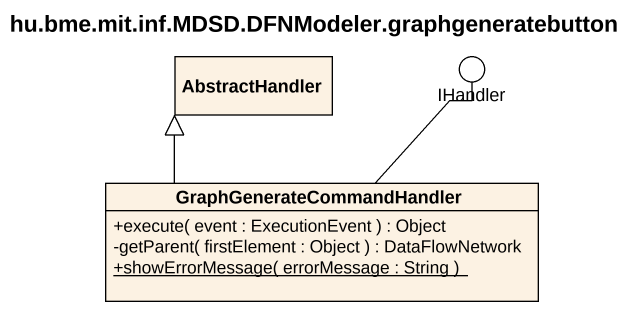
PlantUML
@startuml
title hu.bme.mit.inf.MDSD.DFNModeler.graphgeneratebutton
allowmixing
hide circle
hide empty members
skinparam classAttributeIconSize 0
class AbstractHandler
() IHandler
class GraphGenerateCommandHandler {
  +execute( event : ExecutionEvent ) : Object
  -getParent( firstElement : Object ) : DataFlowNetwork
  {static} +showErrorMessage( errorMessage : String )
}
GraphGenerateCommandHandler -up-|> AbstractHandler
GraphGenerateCommandHandler -up- IHandler
@enduml
